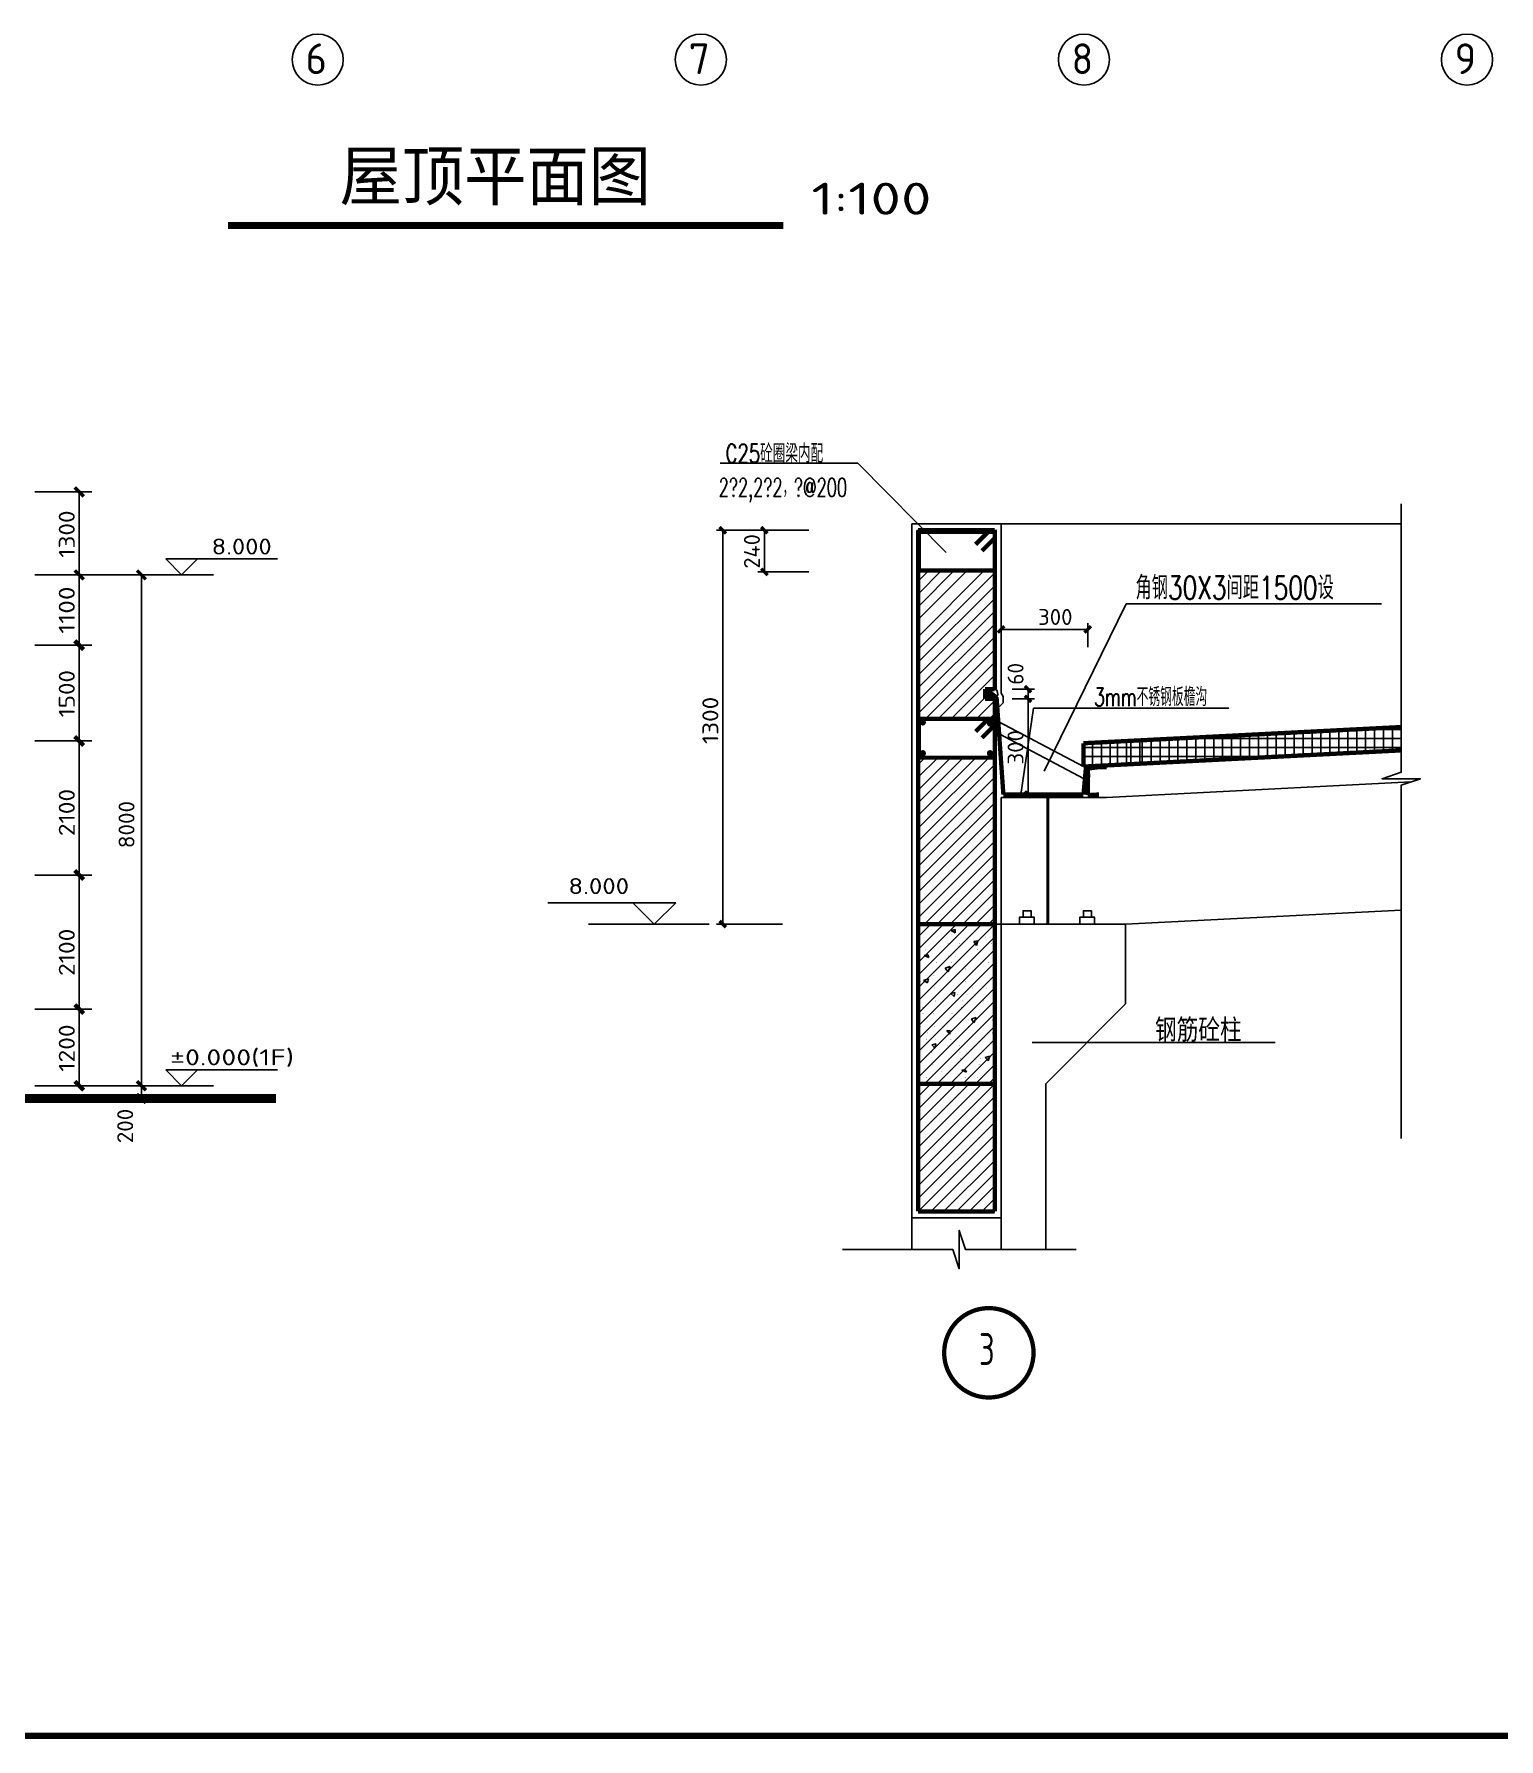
# Model space of a CAD drawing. Extents: x -165130 to 255370, y -346822 to 187778.
# Drawn here: x -135274 to -112331, y -286472 to -259771 of the extents above; entities that cross this region are included whole.
import ezdxf
from ezdxf.enums import TextEntityAlignment as Align

# ---------------------------------------------------------------- set-up
doc = ezdxf.new("R2010")
doc.units = 0
doc.header["$MEASUREMENT"] = 0
for name, color, linetype in [('0_2', 7, 'CONTINUOUS'), ('LAMPTREE', 94, 'CONTINUOUS'), ('PUB_TITLE', 4, 'CONTINUOUS'), ('ZXX_2', 2, 'CONTINUOUS'), ('下划线', 7, 'CONTINUOUS'), ('中文', 2, 'CONTINUOUS'), ('填充图案', 7, 'CONTINUOUS'), ('墙线__窗台线', 7, 'CONTINUOUS'), ('墙线__粗线', 7, 'CONTINUOUS'), ('室外地坪', 7, 'CONTINUOUS'), ('尺寸线及数字', 253, 'CONTINUOUS'), ('层0', 253, 'CONTINUOUS'), ('折断线', 253, 'CONTINUOUS'), ('详图符号', 7, 'CONTINUOUS'), ('轴线__轴线号和轴圈', 94, 'CONTINUOUS'), ('钢筋', 1, 'CONTINUOUS')]:
    doc.layers.add(name, color=color, linetype=linetype)
doc.styles.add('HZ', font='txt', dxfattribs={"width": 0.7, "height": 5, "bigfont": 'STF:宋体'})
doc.styles.get("Standard").update_dxf_attribs({"font": 'TSSDENG', "height": 3, "bigfont": 'TSSDCHN'})

# ---------------------------------------------------------------- blocks, each defined once
blk = doc.blocks.new('qar5gesfd')
at = {"layer": 'PUB_TITLE', "const_width": 100}
blk.add_lwpolyline([(-83568, 154824), (-2968, 154824), (-2968, 212224), (-83568, 212224)], close=True, dxfattribs=at)

msp = doc.modelspace()

# ---------------------------------------------------------------- linework, layer by layer
at = {"layer": '0_2', "color": 3, "const_width": 67.5, "elevation": -625.1}
for points in [[(-120228.056, -273710.615), (-121428.056, -273710.615)], [(-120228.056, -276210.627), (-121428.056, -276210.627)]]:
    msp.add_lwpolyline(points, dxfattribs=at)
at = {"layer": 'LAMPTREE'}
for p, q in [((-133213.315, -267992.153, -625.1), (-132963.339, -268242.147, -625.1)), ((-133213.315, -267992.153, -625.1), (-131463.339, -267992.153, -625.1)), ((-132713.327, -267992.153, -625.1), (-132963.339, -268242.147, -625.1)), ((-133463.327, -268242.147, -625.1), (-132463.315, -268242.147, -625.1)), ((-127226.31, -273375.587, -625.1), (-125225.187, -273375.587, -625.1)), ((-125560.197, -273710.597, -625.1), (-125895.207, -273375.587, -625.1)), ((-125225.187, -273375.587, -625.1), (-125560.197, -273710.597, -625.1)), ((-126590.604, -273710.597, -625.1), (-124700.187, -273710.597, -625.1)), ((-133213.315, -275992.159, -625.1), (-132963.339, -276242.153, -625.1)), ((-133213.315, -275992.159, -625.1), (-131463.339, -275992.159, -625.1)), ((-132713.327, -275992.159, -625.1), (-132963.339, -276242.153, -625.1)), ((-133463.327, -276242.153, -625.1), (-132463.315, -276242.153, -625.1))]:
    msp.add_line(p, q, dxfattribs=at)
at = {"layer": 'ZXX_2'}
for p, q in [((-118178.043, -273710.615, -625.1), (-118178.043, -274960.621, -625.1)), ((-119428.031, -276210.627, -625.1), (-119428.031, -278808.271, -625.1))]:
    msp.add_line(p, q, dxfattribs=at)
at = {"layer": '下划线', "color": 2, "const_width": 105, "elevation": -625.1}
msp.add_lwpolyline([(-132238.833, -262769.392), (-123538.833, -262769.392)], dxfattribs=at)
at = {"layer": '填充图案'}
for p, q in [((-121261.54, -268174.824, -625.1), (-121428.056, -268341.34, -625.1)), ((-121061.552, -268174.824, -625.1), (-121428.056, -268541.346, -625.1)), ((-120861.564, -268174.824, -625.1), (-121428.056, -268741.334, -625.1)), ((-120661.54, -268174.824, -625.1), (-121428.056, -268941.34, -625.1)), ((-121428.056, -269210.615, -625.1), (-120392.228, -268174.824, -625.1)), ((-121428.056, -269410.621, -625.1), (-120228.056, -268210.621, -625.1)), ((-121428.056, -269610.627, -625.1), (-120228.056, -268410.627, -625.1)), ((-121428.056, -269810.615, -625.1), (-120228.056, -268610.615, -625.1)), ((-121428.056, -270010.621, -625.1), (-120228.056, -268810.621, -625.1)), ((-121428.056, -270210.627, -625.1), (-120228.056, -269010.627, -625.1)), ((-121428.056, -270410.615, -625.1), (-120228.056, -269210.615, -625.1)), ((-121311.344, -270493.928, -625.1), (-120228.056, -269410.621, -625.1)), ((-121111.32, -270493.928, -625.1), (-120228.056, -269610.627, -625.1)), ((-120911.332, -270493.928, -625.1), (-120228.056, -269810.615, -625.1)), ((-120711.344, -270493.928, -625.1), (-120378.056, -270160.621, -625.1)), ((-120248.49, -270031.037, -625.1), (-120228.056, -270010.621, -625.1)), ((-120511.32, -270493.928, -625.1), (-120228.056, -270210.627, -625.1)), ((-120311.332, -270493.928, -625.1), (-120228.056, -270410.615, -625.1)), ((-121428.056, -270610.621, -625.1), (-121414.762, -270597.346, -625.1)), ((-116098.039, -271103.724, -625.1), (-116098.039, -270738.246, -625.1)), ((-115958.036, -271096.565, -625.1), (-115958.036, -270731.123, -625.1)), ((-115818.034, -271089.442, -625.1), (-115818.034, -270724, -625.1)), ((-115678.031, -271082.282, -625.1), (-115678.031, -270716.841, -625.1)), ((-115538.029, -271075.16, -625.1), (-115538.029, -270709.699, -625.1)), ((-115398.063, -271068.019, -625.1), (-115398.063, -270702.558, -625.1)), ((-115258.061, -271060.877, -625.1), (-115258.061, -270695.436, -625.1)), ((-115118.058, -271053.736, -625.1), (-115118.058, -270688.276, -625.1)), ((-114978.056, -271046.595, -625.1), (-114978.056, -270681.153, -625.1)), ((-114838.053, -271039.454, -625.1), (-114838.053, -270673.994, -625.1)), ((-114698.051, -271032.313, -625.1), (-114698.051, -270666.871, -625.1)), ((-114662.931, -270665.077, -625.1), (-113861.295, -270665.077, -625.1)), ((-114558.048, -271025.172, -625.1), (-114558.048, -270659.73, -625.1)), ((-114418.046, -271018.031, -625.1), (-114418.046, -270652.589, -625.1)), ((-114278.043, -271010.908, -625.1), (-114278.043, -270645.448, -625.1)), ((-114138.041, -271003.749, -625.1), (-114138.041, -270638.307, -625.1)), ((-113998.039, -270996.626, -625.1), (-113998.039, -270631.166, -625.1)), ((-121428.056, -270810.627, -625.1), (-121414.762, -270797.334, -625.1)), ((-121428.056, -271010.615, -625.1), (-121414.762, -270997.34, -625.1)), ((-118838.029, -270945.1, -625.1), (-113861.295, -270945.1, -625.1)), ((-118698.063, -271217.927, -625.1), (-118698.063, -270852.503, -625.1)), ((-118558.061, -271210.786, -625.1), (-118558.061, -270845.362, -625.1)), ((-118418.058, -271203.663, -625.1), (-118418.058, -270838.221, -625.1)), ((-118305.558, -271196.522, -625.1), (-118305.558, -270831.08, -625.1)), ((-118165.556, -271189.381, -625.1), (-118165.556, -270823.939, -625.1)), ((-118095.536, -271196.522, -625.1), (-118095.536, -270831.08, -625.1)), ((-117955.534, -271189.381, -625.1), (-117955.534, -270823.939, -625.1)), ((-117918.034, -271196.522, -625.1), (-117918.034, -270831.08, -625.1)), ((-117778.031, -271189.381, -625.1), (-117778.031, -270823.939, -625.1)), ((-117638.029, -271182.24, -625.1), (-117638.029, -270816.798, -625.1)), ((-117498.063, -271175.099, -625.1), (-117498.063, -270809.657, -625.1)), ((-117408.231, -270805.079, -625.1), (-113861.295, -270805.079, -625.1)), ((-117358.061, -271167.957, -625.1), (-117358.061, -270802.516, -625.1)), ((-117218.058, -271160.835, -625.1), (-117218.058, -270795.374, -625.1)), ((-117078.056, -271153.694, -625.1), (-117078.056, -270788.252, -625.1)), ((-116938.053, -271146.552, -625.1), (-116938.053, -270781.092, -625.1)), ((-116798.051, -271139.411, -625.1), (-116798.051, -270773.969, -625.1)), ((-116658.048, -271132.27, -625.1), (-116658.048, -270766.81, -625.1)), ((-116518.046, -271125.129, -625.1), (-116518.046, -270759.687, -625.1)), ((-116378.043, -271117.97, -625.1), (-116378.043, -270752.546, -625.1)), ((-116238.041, -271110.847, -625.1), (-116238.041, -270745.405, -625.1)), ((-121428.056, -271410.627, -625.1), (-121121.427, -271104.017, -625.1)), ((-121428.056, -271210.621, -625.1), (-121321.415, -271104.017, -625.1)), ((-121428.056, -271610.615, -625.1), (-120921.439, -271104.017, -625.1)), ((-121428.056, -271810.621, -625.1), (-120721.415, -271104.017, -625.1)), ((-121428.056, -272010.627, -625.1), (-120521.427, -271104.017, -625.1)), ((-121428.056, -272210.615, -625.1), (-120321.439, -271104.017, -625.1)), ((-121428.056, -272410.621, -625.1), (-120228.056, -271210.621, -625.1)), ((-118838.029, -271085.084, -625.1), (-115732.743, -271085.084, -625.1)), ((-121428.056, -272610.627, -625.1), (-120228.056, -271410.627, -625.1)), ((-121428.056, -272810.615, -625.1), (-120228.056, -271610.615, -625.1)), ((-121428.056, -273010.603, -625.1), (-120228.056, -271810.621, -625.1)), ((-121428.056, -273210.609, -625.1), (-120228.056, -272010.627, -625.1)), ((-121428.056, -273410.615, -625.1), (-120228.056, -272210.615, -625.1)), ((-121428.056, -273610.603, -625.1), (-120228.056, -272410.621, -625.1)), ((-121328.043, -273710.615, -625.1), (-120228.056, -272610.627, -625.1)), ((-121128.056, -273710.615, -625.1), (-120228.056, -272810.615, -625.1)), ((-120928.031, -273710.615, -625.1), (-120228.056, -273010.621, -625.1)), ((-120728.043, -273710.615, -625.1), (-120228.056, -273210.627, -625.1)), ((-120528.056, -273710.615, -625.1), (-120228.056, -273410.615, -625.1)), ((-120328.031, -273710.615, -625.1), (-120228.056, -273610.621, -625.1)), ((-121228.031, -273710.615, -625.1), (-121428.056, -273910.621, -625.1)), ((-121028.043, -273710.615, -625.1), (-121428.056, -274110.627, -625.1)), ((-120828.056, -273710.615, -625.1), (-121428.056, -274310.615, -625.1)), ((-120628.031, -273710.615, -625.1), (-121428.056, -274510.621, -625.1)), ((-120428.043, -273710.615, -625.1), (-121428.056, -274710.627, -625.1)), ((-120228.056, -273710.615, -625.1), (-121428.056, -274910.615, -625.1)), ((-120228.056, -273910.621, -625.1), (-121428.056, -275110.621, -625.1)), ((-120910.124, -273810.005, -625.1), (-120845.451, -273795.301, -625.1)), ((-120846.916, -273846.772, -625.1), (-120910.124, -273810.005, -625.1)), ((-120845.451, -273795.301, -625.1), (-120846.916, -273846.772, -625.1)), ((-120228.056, -274110.627, -625.1), (-121428.056, -275310.627, -625.1)), ((-121331.999, -274201.191, -625.1), (-121274.174, -274193.409, -625.1)), ((-121261.979, -274231.22, -625.1), (-121331.999, -274201.191, -625.1)), ((-121274.174, -274193.409, -625.1), (-121261.979, -274231.22, -625.1)), ((-120553.471, -273981.3, -625.1), (-120492.973, -273970.771, -625.1)), ((-120515.971, -274043.83, -625.1), (-120553.471, -273981.3, -625.1)), ((-120492.973, -273970.771, -625.1), (-120515.971, -274043.83, -625.1)), ((-120228.056, -274310.615, -625.1), (-121428.056, -275510.615, -625.1)), ((-121004.606, -274403.12, -625.1), (-120926.127, -274374.629, -625.1)), ((-120957.438, -274455.946, -625.1), (-121004.606, -274403.12, -625.1)), ((-120926.127, -274374.629, -625.1), (-120957.438, -274455.946, -625.1)), ((-120228.056, -274510.621, -625.1), (-121428.056, -275710.621, -625.1)), ((-120228.056, -274710.627, -625.1), (-121428.056, -275910.627, -625.1)), ((-121343.095, -274594.703, -625.1), (-121263.664, -274565.278, -625.1)), ((-121280.985, -274632.588, -625.1), (-121343.095, -274594.703, -625.1)), ((-121263.664, -274565.278, -625.1), (-121280.985, -274632.588, -625.1)), ((-120228.056, -274910.615, -625.1), (-121428.056, -276110.615, -625.1)), ((-120916.605, -274798.115, -625.1), (-120850.504, -274782.038, -625.1)), ((-120861.857, -274843.397, -625.1), (-120916.605, -274798.115, -625.1)), ((-120850.504, -274782.038, -625.1), (-120861.857, -274843.397, -625.1)), ((-121328.043, -276210.627, -625.1), (-120228.056, -275110.621, -625.1)), ((-120594.01, -275196.552, -625.1), (-120521.244, -275173.756, -625.1)), ((-120555.851, -275258.405, -625.1), (-120594.01, -275196.552, -625.1)), ((-120521.244, -275173.756, -625.1), (-120555.851, -275258.405, -625.1)), ((-121128.056, -276210.627, -625.1), (-120228.056, -275310.627, -625.1)), ((-120929.313, -275431.88, -625.1), (-120976.627, -275379.145, -625.1)), ((-120976.627, -275379.145, -625.1), (-120927.848, -275380.39, -625.1)), ((-120927.848, -275380.39, -625.1), (-120929.313, -275431.88, -625.1)), ((-120928.031, -276210.627, -625.1), (-120228.056, -275510.615, -625.1)), ((-121214.811, -275603.724, -625.1), (-121149.406, -275588.307, -625.1)), ((-121164.823, -275653.712, -625.1), (-121214.811, -275603.724, -625.1)), ((-121149.406, -275588.307, -625.1), (-121164.823, -275653.712, -625.1)), ((-120728.043, -276210.627, -625.1), (-120228.056, -275710.621, -625.1)), ((-120378.495, -275801.643, -625.1), (-120303.532, -275776.722, -625.1)), ((-120328.141, -275851.319, -625.1), (-120378.495, -275801.643, -625.1)), ((-120303.532, -275776.722, -625.1), (-120328.141, -275851.319, -625.1)), ((-120743.168, -275997.95, -625.1), (-120689.994, -275994.819, -625.1)), ((-120672.599, -276027.412, -625.1), (-120743.168, -275997.95, -625.1)), ((-120689.994, -275994.819, -625.1), (-120672.599, -276027.412, -625.1)), ((-120528.056, -276210.627, -625.1), (-120228.056, -275910.627, -625.1)), ((-121428.056, -276410.615, -625.1), (-121228.031, -276210.627, -625.1)), ((-121428.056, -276610.621, -625.1), (-121028.043, -276210.627, -625.1)), ((-121428.056, -276810.627, -625.1), (-120828.056, -276210.627, -625.1)), ((-121428.056, -277010.615, -625.1), (-120628.031, -276210.627, -625.1)), ((-121428.056, -277210.621, -625.1), (-120428.043, -276210.627, -625.1)), ((-121428.056, -277410.627, -625.1), (-120228.056, -276210.627, -625.1)), ((-120328.031, -276210.627, -625.1), (-120228.056, -276110.615, -625.1)), ((-121428.056, -277610.615, -625.1), (-120228.056, -276410.615, -625.1)), ((-121428.056, -277810.621, -625.1), (-120228.056, -276610.621, -625.1)), ((-121428.056, -278010.627, -625.1), (-120228.056, -276810.627, -625.1)), ((-121428.056, -278210.597, -625.1), (-120228.056, -277010.615, -625.1)), ((-121228.031, -278210.597, -625.1), (-120228.056, -277210.621, -625.1)), ((-121028.043, -278210.597, -625.1), (-120228.056, -277410.627, -625.1)), ((-120828.056, -278210.597, -625.1), (-120228.056, -277610.615, -625.1)), ((-120628.031, -278210.597, -625.1), (-120228.056, -277810.621, -625.1)), ((-120428.043, -278210.597, -625.1), (-120228.056, -278010.627, -625.1))]:
    msp.add_line(p, q, dxfattribs=at)
for points in [[(-120858.231, -273808.595, -625.1), (-120855.155, -273815.498, -625.1), (-120867.35, -273812.66, -625.1), (-120864.311, -273819.563, -625.1)], [(-120719.364, -273808.192, -625.1), (-120715.812, -273814.655, -625.1), (-120728.117, -273813.044, -625.1), (-120724.564, -273819.489, -625.1)], [(-120717.35, -273807.148, -625.1), (-120712.443, -273812.239, -625.1), (-120724.564, -273814.088, -625.1), (-120719.657, -273819.178, -625.1)], [(-120429.435, -273909.248, -625.1), (-120427.201, -273917.048, -625.1), (-120439.03, -273911.994, -625.1), (-120436.832, -273919.795, -625.1)], [(-120367.619, -273907.856, -625.1), (-120363.627, -273913.88, -625.1), (-120375.968, -273913.386, -625.1), (-120371.977, -273919.428, -625.1)], [(-120299.76, -273907.215, -625.1), (-120294.962, -273912.397, -625.1), (-120307.084, -273914.027, -625.1), (-120302.25, -273919.209, -625.1)], [(-121303.581, -274109.675, -625.1), (-121301.969, -274118.08, -625.1), (-121313.395, -274111.579, -625.1), (-121311.784, -274119.984, -625.1)], [(-121257.731, -274209.541, -625.1), (-121255.936, -274217.762, -625.1), (-121267.472, -274211.701, -625.1), (-121265.678, -274219.923, -625.1)], [(-120956.046, -274008.271, -625.1), (-120952.567, -274014.79, -625.1), (-120964.872, -274012.959, -625.1), (-120961.393, -274019.477, -625.1)], [(-120952.494, -274206.867, -625.1), (-120947.184, -274211.555, -625.1), (-120959.123, -274214.375, -625.1), (-120953.812, -274219.062, -625.1)], [(-120846.33, -274206.428, -625.1), (-120840.25, -274210.365, -625.1), (-120851.749, -274214.814, -625.1), (-120845.707, -274218.751, -625.1)], [(-120776.2, -274006.147, -625.1), (-120769.499, -274009.48, -625.1), (-120780.631, -274015.083, -625.1), (-120773.966, -274018.415, -625.1)], [(-120500.7, -274106.928, -625.1), (-120495.499, -274111.726, -625.1), (-120507.511, -274114.308, -625.1), (-120502.311, -274119.105, -625.1)], [(-120493.705, -274106.562, -625.1), (-120487.919, -274110.755, -625.1), (-120499.564, -274114.692, -625.1), (-120493.815, -274118.867, -625.1)], [(-120270.536, -274009.498, -625.1), (-120268.668, -274017.591, -625.1), (-120280.314, -274011.75, -625.1), (-120278.41, -274019.843, -625.1)], [(-121132.78, -274309.919, -625.1), (-121131.498, -274318.708, -625.1), (-121142.704, -274311.329, -625.1), (-121141.459, -274320.1, -625.1)], [(-120902.873, -274309.516, -625.1), (-120901.005, -274317.646, -625.1), (-120912.614, -274311.732, -625.1), (-120910.783, -274319.862, -625.1)], [(-120730.936, -274409.602, -625.1), (-120729.252, -274417.878, -625.1), (-120740.751, -274411.634, -625.1), (-120739.03, -274419.911, -625.1)], [(-120684.281, -274409.455, -625.1), (-120682.34, -274417.494, -625.1), (-120693.949, -274411.799, -625.1), (-120692.008, -274419.837, -625.1)], [(-120534.464, -274408.064, -625.1), (-120530.692, -274414.344, -625.1), (-120543.034, -274413.191, -625.1), (-120539.262, -274419.471, -625.1)], [(-120319.315, -274309.443, -625.1), (-120317.374, -274317.445, -625.1), (-120329.093, -274311.805, -625.1), (-120327.116, -274319.825, -625.1)], [(-121392.277, -274606.111, -625.1), (-121385.502, -274609.333, -625.1), (-121396.561, -274615.138, -625.1), (-121389.787, -274618.36, -625.1)], [(-121271.354, -274509.944, -625.1), (-121270.182, -274518.769, -625.1), (-121281.315, -274511.299, -625.1), (-121280.106, -274520.106, -625.1)], [(-121179.398, -274506.904, -625.1), (-121174.125, -274511.628, -625.1), (-121186.063, -274514.338, -625.1), (-121180.827, -274519.062, -625.1)], [(-121165.849, -274706.819, -625.1), (-121160.465, -274711.433, -625.1), (-121172.367, -274714.436, -625.1), (-121166.947, -274719.068, -625.1)], [(-120680.07, -274609.352, -625.1), (-120678.019, -274617.28, -625.1), (-120689.774, -274611.897, -625.1), (-120687.687, -274619.807, -625.1)], [(-120570.792, -274708.119, -625.1), (-120567.13, -274714.491, -625.1), (-120579.472, -274713.117, -625.1), (-120575.846, -274719.489, -625.1)], [(-120430.167, -274508.003, -625.1), (-120426.359, -274514.192, -625.1), (-120438.664, -274513.239, -625.1), (-120434.855, -274519.428, -625.1)], [(-120363.151, -274707.24, -625.1), (-120358.353, -274712.422, -625.1), (-120370.512, -274714.015, -625.1), (-120365.751, -274719.197, -625.1)], [(-120321.33, -274608.253, -625.1), (-120317.814, -274614.771, -625.1), (-120330.155, -274612.995, -625.1), (-120326.64, -274619.514, -625.1)], [(-121351.005, -275006.745, -625.1), (-121345.512, -275011.213, -625.1), (-121357.34, -275014.491, -625.1), (-121351.811, -275018.958, -625.1)], [(-121147.941, -274909.114, -625.1), (-121145.561, -274916.694, -625.1), (-121157.462, -274912.135, -625.1), (-121155.045, -274919.715, -625.1)], [(-121136.149, -274806.062, -625.1), (-121129.264, -274809.193, -625.1), (-121140.25, -274815.18, -625.1), (-121133.402, -274818.312, -625.1)], [(-120812.748, -274806.245, -625.1), (-120806.339, -274809.815, -625.1), (-120817.582, -274814.997, -625.1), (-120811.137, -274818.568, -625.1)], [(-120748.075, -275006.654, -625.1), (-120742.436, -275010.975, -625.1), (-120754.154, -275014.601, -625.1), (-120748.478, -275018.922, -625.1)], [(-120732.328, -275009.931, -625.1), (-120731.12, -275018.739, -625.1), (-120742.252, -275011.305, -625.1), (-120741.044, -275020.112, -625.1)], [(-120723.173, -274909.791, -625.1), (-120721.745, -274918.36, -625.1), (-120733.061, -274911.457, -625.1), (-120731.596, -274920.008, -625.1)], [(-120663.151, -274806.648, -625.1), (-120657.438, -274810.951, -625.1), (-120669.193, -274814.613, -625.1), (-120663.517, -274818.916, -625.1)], [(-120409.77, -274906.458, -625.1), (-120403.764, -274910.414, -625.1), (-120415.263, -274914.79, -625.1), (-120409.257, -274918.763, -625.1)], [(-121394.914, -275206.202, -625.1), (-121388.358, -275209.645, -625.1), (-121399.564, -275215.046, -625.1), (-121392.973, -275218.489, -625.1)], [(-121349.284, -275108.882, -625.1), (-121346.61, -275116.187, -625.1), (-121358.659, -275112.361, -625.1), (-121355.985, -275119.648, -625.1)], [(-121178.629, -275109.614, -625.1), (-121176.945, -275117.982, -625.1), (-121188.444, -275111.628, -625.1), (-121186.759, -275119.978, -625.1)], [(-120893.864, -275110.584, -625.1), (-120893.791, -275120.509, -625.1), (-120903.861, -275110.658, -625.1), (-120903.788, -275120.582, -625.1)], [(-120641.288, -275207.319, -625.1), (-120636.601, -275212.611, -625.1), (-120648.795, -275213.929, -625.1), (-120644.108, -275219.239, -625.1)], [(-120260.575, -275208.18, -625.1), (-120256.986, -275214.607, -625.1), (-120269.328, -275213.069, -625.1), (-120265.739, -275219.477, -625.1)], [(-121388.029, -275310.517, -625.1), (-121387.809, -275320.295, -625.1), (-121397.953, -275310.737, -625.1), (-121397.733, -275320.515, -625.1)], [(-121293.876, -275506.056, -625.1), (-121286.991, -275509.168, -625.1), (-121297.978, -275515.193, -625.1), (-121291.093, -275518.287, -625.1)], [(-121284.025, -275407.179, -625.1), (-121279.154, -275412.324, -625.1), (-121291.276, -275414.063, -625.1), (-121286.405, -275419.209, -625.1)], [(-121168.778, -275309.748, -625.1), (-121167.277, -275318.226, -625.1), (-121178.593, -275311.506, -625.1), (-121177.091, -275319.984, -625.1)], [(-121151.676, -275506.092, -625.1), (-121144.865, -275509.278, -625.1), (-121155.924, -275515.156, -625.1), (-121149.113, -275518.342, -625.1)], [(-120910.746, -275508.601, -625.1), (-120907.67, -275515.541, -625.1), (-120919.938, -275512.647, -625.1), (-120916.862, -275519.569, -625.1)], [(-120639.164, -275307.166, -625.1), (-120634.293, -275312.257, -625.1), (-120646.415, -275314.07, -625.1), (-120641.544, -275319.178, -625.1)], [(-120337.479, -275409.431, -625.1), (-120335.502, -275417.433, -625.1), (-120347.184, -275411.811, -625.1), (-120345.207, -275419.813, -625.1)], [(-120259.513, -275410.383, -625.1), (-120259.074, -275419.923, -625.1), (-120269.437, -275410.859, -625.1), (-120268.998, -275420.381, -625.1)], [(-121402.531, -275807.74, -625.1), (-121398.393, -275813.581, -625.1), (-121410.661, -275813.508, -625.1), (-121406.522, -275819.349, -625.1)], [(-121403.043, -275607.295, -625.1), (-121398.319, -275612.586, -625.1), (-121410.551, -275613.96, -625.1), (-121405.827, -275619.251, -625.1)], [(-121209.977, -275709.87, -625.1), (-121208.659, -275718.568, -625.1), (-121219.865, -275711.372, -625.1), (-121218.546, -275720.069, -625.1)], [(-120966.666, -275606.141, -625.1), (-120960.001, -275609.455, -625.1), (-120971.098, -275615.113, -625.1), (-120964.433, -275618.427, -625.1)], [(-120783.341, -275606.452, -625.1), (-120777.299, -275610.426, -625.1), (-120788.834, -275614.802, -625.1), (-120782.792, -275618.757, -625.1)], [(-120770.084, -275709.614, -625.1), (-120768.363, -275717.854, -625.1), (-120779.899, -275711.646, -625.1), (-120778.178, -275719.886, -625.1)], [(-120763.163, -275808.363, -625.1), (-120759.794, -275814.991, -625.1), (-120772.062, -275812.885, -625.1), (-120768.656, -275819.514, -625.1)], [(-120672.562, -275707.838, -625.1), (-120668.571, -275713.807, -625.1), (-120680.875, -275713.404, -625.1), (-120676.884, -275719.374, -625.1)], [(-120443.314, -275808.839, -625.1), (-120440.531, -275816.09, -625.1), (-120452.689, -275812.409, -625.1), (-120449.906, -275819.66, -625.1)], [(-121189.579, -275910.151, -625.1), (-121188.7, -275919.306, -625.1), (-121199.503, -275911.085, -625.1), (-121198.624, -275920.24, -625.1)], [(-121050.382, -276008.534, -625.1), (-121047.233, -276015.382, -625.1), (-121059.501, -276012.708, -625.1), (-121056.352, -276019.575, -625.1)], [(-120721.122, -276010.108, -625.1), (-120720.17, -276019.172, -625.1), (-120731.046, -276011.134, -625.1), (-120730.094, -276020.197, -625.1)], [(-120534.794, -276007.38, -625.1), (-120530.216, -276012.8, -625.1), (-120542.411, -276013.862, -625.1), (-120537.833, -276019.264, -625.1)], [(-120472.904, -275906.69, -625.1), (-120467.265, -275911.085, -625.1), (-120479.093, -275914.564, -625.1), (-120473.454, -275918.958, -625.1)], [(-120437.125, -275910.078, -625.1), (-120436.137, -275919.068, -625.1), (-120447.086, -275911.176, -625.1), (-120446.061, -275920.149, -625.1)], [(-121291.312, -276110.304, -625.1), (-121290.69, -276119.697, -625.1), (-121301.31, -276110.945, -625.1), (-121300.687, -276120.356, -625.1)], [(-120684.098, -276110.542, -625.1), (-120683.952, -276120.393, -625.1), (-120694.059, -276110.707, -625.1), (-120693.876, -276120.539, -625.1)], [(-120495.792, -276107.612, -625.1), (-120491.471, -276113.288, -625.1), (-120503.812, -276113.636, -625.1), (-120499.491, -276119.331, -625.1)]]:
    msp.add_solid(points, dxfattribs=at)
at = {"layer": '墙线__窗台线'}
for p, q in [((-119452.457, -271316.786, -625.1), (-118169.437, -268696.18, -625.1)), ((-118169.437, -268696.18, -625.1), (-114170.451, -268696.18, -625.1)), ((-118838.029, -271243.434, -625.1), (-120172.282, -270539.924, -625.1)), ((-118824.406, -271434.522, -625.1), (-120158.659, -270730.995, -625.1))]:
    msp.add_line(p, q, dxfattribs=at)
at = {"layer": '墙线__粗线'}
for p, q in [((-122370.792, -266491.242, -625.1), (-124530.814, -266491.242, -625.1)), ((-120989.481, -267892.896, -625.1), (-122370.792, -266491.242, -625.1)), ((-121528.031, -278310.591, -625.1), (-121528.031, -267441.34, -625.1)), ((-121528.031, -267441.34, -625.1), (-113861.295, -267441.34, -625.1)), ((-120128.043, -270092.286, -625.1), (-120128.043, -267441.34, -625.1)), ((-120128.043, -270092.286, -625.1), (-120098.051, -270144.251, -625.1)), ((-120098.051, -270144.251, -625.1), (-120098.051, -270244.245, -625.1)), ((-120098.051, -270244.245, -625.1), (-120186.784, -270332.96, -625.1)), ((-119819.84, -271681.037, -625.1), (-119619.669, -270330.415, -625.1)), ((-119619.669, -270330.415, -625.1), (-116559.684, -270330.415, -625.1)), ((-118841.288, -271533.839, -625.1), (-118841.288, -271583.845, -625.1)), ((-118836.308, -271533.839, -625.1), (-118836.308, -271583.845, -625.1)), ((-118827.445, -271355.714, -625.1), (-118827.445, -271405.72, -625.1)), ((-118825.285, -271373.329, -625.1), (-118745.304, -271373.329, -625.1)), ((-118825.285, -271381.916, -625.1), (-118745.304, -271381.916, -625.1)), ((-118822.465, -271355.714, -625.1), (-118822.465, -271405.72, -625.1)), ((-118761.308, -271537.025, -625.1), (-118761.308, -271587.031, -625.1)), ((-118756.291, -271537.025, -625.1), (-118756.291, -271587.031, -625.1)), ((-118747.465, -271358.918, -625.1), (-118747.465, -271408.924, -625.1)), ((-118742.448, -271358.918, -625.1), (-118742.448, -271408.924, -625.1)), ((-118478.043, -271726.191, -625.1), (-113711.625, -271483.119, -625.1)), ((-118478.043, -271726.191, -625.1), (-120128.043, -271726.191, -625.1)), ((-120128.043, -278310.591, -625.1), (-120128.043, -271726.191, -625.1)), ((-119406.608, -271726.191, -625.1), (-119406.608, -273710.615, -625.1)), ((-119386.613, -271726.191, -625.1), (-119386.613, -273710.615, -625.1)), ((-118839.164, -271551.435, -625.1), (-118759.184, -271551.435, -625.1)), ((-118839.164, -271560.041, -625.1), (-118759.184, -271560.041, -625.1)), ((-118178.043, -273710.615, -625.1), (-113861.295, -273491.035, -625.1)), ((-120228.056, -273710.615, -625.1), (-118178.043, -273710.615, -625.1)), ((-118178.043, -274960.621, -625.1), (-119428.031, -276210.627, -625.1)), ((-115837.186, -275564.851, -625.1), (-119642.155, -275564.851, -625.1)), ((-121428.056, -278210.597, -625.1), (-120228.056, -278210.597, -625.1)), ((-121528.031, -278310.591, -625.1), (-121528.031, -278808.271, -625.1)), ((-121528.031, -278310.591, -625.1), (-120128.043, -278310.591, -625.1)), ((-121528.031, -278310.591, -625.1), (-120128.043, -278310.591, -625.1)), ((-120128.043, -278310.591, -625.1), (-120128.043, -278808.271, -625.1))]:
    msp.add_line(p, q, dxfattribs=at)
at = {"layer": '墙线__粗线', "const_width": 67.5, "elevation": -625.1}
for points in [[(-121428.056, -267941.346), (-121428.056, -267541.334)], [(-121428.056, -267541.334), (-120228.056, -267541.334)], [(-120228.056, -270031.037), (-120228.056, -267541.334)], [(-121428.056, -278210.597), (-121428.056, -267941.346)], [(-120378.056, -270031.037), (-120228.056, -270031.037)], [(-120378.056, -270181.037), (-120378.056, -270031.037)], [(-120199.052, -270157.655), (-120378.056, -270031.037)], [(-120378.056, -270181.037), (-120228.056, -270181.037)], [(-120228.056, -278210.597), (-120228.056, -270181.037)], [(-120199.052, -270157.655), (-120092.374, -271681.037)], [(-118838.029, -270877.992), (-113861.295, -270624.189)], [(-118838.029, -271243.434), (-118838.029, -270877.992)], [(-118838.029, -271243.434), (-113861.295, -270989.631)], [(-118838.029, -271681.037), (-118799.064, -271252.717)], [(-118799.064, -271252.717), (-118474.088, -271252.717)], [(-118600.468, -271252.717), (-118771.159, -271274.03)], [(-118771.159, -271274.03), (-118771.159, -271690.87)], [(-120092.374, -271681.037), (-118838.029, -271681.037)], [(-118771.159, -271690.87), (-118593.913, -271681.037)], [(-121428.056, -278210.597), (-120228.056, -278210.597)]]:
    msp.add_lwpolyline(points, dxfattribs=at)
at = {"layer": '墙线__粗线', "elevation": -625.1}
for points in [[(-119841.74, -273710.615), (-119607.731, -273710.615), (-119607.731, -273602.711), (-119841.74, -273602.711), (-119841.74, -273710.615)], [(-119784.135, -273602.711), (-119658.158, -273602.711), (-119658.158, -273500.739), (-119784.135, -273500.739), (-119784.135, -273602.711)], [(-118896.732, -273710.615), (-118662.724, -273710.615), (-118662.724, -273602.711), (-118896.732, -273602.711), (-118896.732, -273710.615)], [(-118839.127, -273602.711), (-118713.151, -273602.711), (-118713.151, -273500.739), (-118839.127, -273500.739), (-118839.127, -273602.711)]]:
    msp.add_lwpolyline(points, dxfattribs=at)
at = {"layer": '墙线__粗线'}
for centre, radius, start, end in [((-120406.62, -270057.734, -625.1), 86.404, 289.3032612, 351.0112097), ((-120386.369, -270061.286, -625.1), 45.546, 280.5158059, 5.0574218), ((-120372.196, -270060.389, -625.1), 25.689, 256.8512545, 17.9610772), ((-120450.346, -270069.636, -625.1), 110.047, 311.079558, 6.4569861), ((-120379.154, -270150.44, -625.1), 35.274, 299.8015425, 88.1728464), ((-120409.843, -270103.602, -625.1), 86.115, 311.9184252, 21.1278044), ((-120378.458, -270131.745, -625.1), 60.368, 305.2532333, 44.5700047), ((-120360.221, -270100.617, -625.1), 64.503, 293.5284405, 10.8635095), ((-120390.104, -270116.621, -625.1), 90.542, 320.1387318, 22.7948043), ((-120348.869, -270121.144, -625.1), 75.428, 307.39926, 13.4777283), ((-120482.243, -270155.677, -625.1), 203.184, 352.8258055, 17.5711198), ((-120288.81, -270136.012, -625.1), 38.588, 283.4397867, 27.0215824), ((-120291.923, -270181.385, -625.1), 48.625, 0, 69.4978276), ((-120271.342, -270149.763, -625.1), 35.558, 298.3894331, 61.6105745)]:
    msp.add_arc(centre, radius, start, end, dxfattribs=at)
for points, invisible_edges in [([(-120378.129, -270031.037, -625.1), (-120228.056, -270031.037, -625.1), (-120186.271, -270081.007, -625.1)], 14), ([(-120199.052, -270157.655, -625.1), (-120378.129, -270031.037, -625.1), (-120186.271, -270081.007, -625.1)], 14), ([(-120228.056, -270031.037, -625.1), (-120197.221, -270047.993, -625.1), (-120186.271, -270081.007, -625.1)], 12), ([(-120179.679, -270120.594, -625.1), (-120199.052, -270157.655, -625.1), (-120186.271, -270081.007, -625.1)], 6)]:
    msp.add_3dface(points, dxfattribs=dict(at, invisible_edges=invisible_edges))
at = {"layer": '室外地坪', "const_width": 142.5, "elevation": -625.1}
msp.add_lwpolyline([(-136485.812, -276442.159), (-131485.788, -276442.159)], dxfattribs=at)
at = {"layer": '尺寸线及数字', "color": 94}
for p, q in [((-135263.18, -266942.153, -625.1), (-134367.758, -266942.153, -625.1)), ((-134567.783, -266942.153, -625.1), (-134567.783, -268242.147, -625.1)), ((-135263.18, -268242.147, -625.1), (-134367.758, -268242.147, -625.1)), ((-135094.064, -268242.147, -625.1), (-133469.04, -268242.147, -625.1)), ((-134567.783, -268242.147, -625.1), (-134567.783, -269642.153, -625.1)), ((-133594.064, -276442.159, -625.1), (-133594.064, -268242.147, -625.1)), ((-135263.18, -269342.153, -625.1), (-134367.758, -269342.153, -625.1)), ((-134567.783, -269642.153, -625.1), (-134567.783, -271142.153, -625.1)), ((-135263.18, -270842.153, -625.1), (-134367.758, -270842.153, -625.1)), ((-134567.783, -271142.153, -625.1), (-134567.783, -273242.153, -625.1)), ((-135263.18, -272942.153, -625.1), (-134367.758, -272942.153, -625.1)), ((-134567.783, -273242.153, -625.1), (-134567.783, -275042.153, -625.1)), ((-135263.18, -275042.153, -625.1), (-134367.758, -275042.153, -625.1)), ((-134567.783, -275042.153, -625.1), (-134567.783, -276242.153, -625.1)), ((-135263.18, -276242.153, -625.1), (-134367.758, -276242.153, -625.1)), ((-135094.064, -276242.153, -625.1), (-133469.04, -276242.153, -625.1)), ((-135094.064, -276442.159, -625.1), (-133469.04, -276442.159, -625.1))]:
    msp.add_line(p, q, dxfattribs=at)
at = {"layer": '尺寸线及数字'}
for p, q in [((-124587.211, -267541.334, -625.1), (-123551.969, -267541.334, -625.1)), ((-124487.199, -273710.597, -625.1), (-124487.199, -267541.334, -625.1)), ((-123935.905, -267541.334, -625.1), (-123137.968, -267541.334, -625.1)), ((-123835.929, -268195.991, -625.1), (-123835.929, -267541.334, -625.1)), ((-123935.905, -268195.991, -625.1), (-123137.968, -268195.991, -625.1)), ((-120128.043, -268995.063, -625.1), (-120128.043, -269371.473, -625.1)), ((-120128.043, -269095.057, -625.1), (-118771.159, -269095.057, -625.1)), ((-118771.159, -268995.063, -625.1), (-118771.159, -269371.473, -625.1)), ((-119606.486, -270031.037, -625.1), (-119952.738, -270031.037, -625.1)), ((-119606.486, -270181.037, -625.1), (-119952.738, -270181.037, -625.1)), ((-119706.498, -270181.037, -625.1), (-119706.498, -270031.037, -625.1)), ((-119706.498, -271681.037, -625.1), (-119706.498, -270181.037, -625.1)), ((-119606.486, -271681.037, -625.1), (-119952.738, -271681.037, -625.1)), ((-124587.211, -273710.597, -625.1), (-123551.969, -273710.597, -625.1))]:
    msp.add_line(p, q, dxfattribs=at)
at = {"layer": '尺寸线及数字', "color": 94, "elevation": -625.1}
for points, const_width in [([(-134497.763, -267012.154), (-134637.765, -266872.152)], 54), ([(-134497.763, -268312.148), (-134637.765, -268172.146)], 54), ([(-133664.047, -268172.146), (-133524.045, -268312.148)], 52.5), ([(-134497.763, -269412.154), (-134637.765, -269272.152)], 67.5), ([(-134497.763, -270912.154), (-134637.765, -270772.152)], 67.5), ([(-134497.763, -273012.154), (-134637.765, -272872.152)], 67.5), ([(-134497.763, -275112.154), (-134637.765, -274972.152)], 67.5), ([(-134497.763, -276312.154), (-134637.765, -276172.152)], 67.5), ([(-133664.047, -276172.152), (-133524.045, -276312.154)], 52.5), ([(-133664.047, -276372.158), (-133524.045, -276512.16)], 52.5)]:
    msp.add_lwpolyline(points, dxfattribs=dict(at, const_width=const_width))
at = {"layer": '尺寸线及数字', "const_width": 52.5, "elevation": -625.1}
for points in [[(-124537.186, -267491.328), (-124437.211, -267591.322)], [(-123885.917, -267491.328), (-123785.905, -267591.322)], [(-123885.917, -268146.003), (-123785.905, -268245.997)], [(-120178.031, -269145.063), (-120078.056, -269045.069)], [(-118821.183, -269145.063), (-118721.171, -269045.069)], [(-119756.486, -269981.05), (-119656.474, -270081.043)], [(-119756.486, -270131.05), (-119656.474, -270231.043)], [(-119756.486, -271631.05), (-119656.474, -271731.043)], [(-124537.186, -273660.591), (-124437.211, -273760.584)]]:
    msp.add_lwpolyline(points, dxfattribs=at)
at = {"layer": '折断线', "color": 7, "elevation": -625.1}
for points in [[(-113861.295, -277070.49), (-113861.295, -271532.997), (-113561.295, -271433.003), (-114161.295, -271433.003), (-113861.295, -271332.99), (-113861.295, -267126.216)], [(-122613.81, -278808.271), (-120883.793, -278808.271), (-120783.781, -279108.271), (-120783.781, -278508.271), (-120683.805, -278808.271), (-118953.788, -278808.271)]]:
    msp.add_lwpolyline(points, dxfattribs=at)
at = {"layer": '详图符号', "const_width": 67.493, "elevation": -625.1}
msp.add_lwpolyline([(-119619.853, -280424.891, 1), (-121019.865, -280424.891, 1), (-119619.853, -280424.891, 1)], format="xyb", dxfattribs=at)
at = {"layer": '轴线__轴线号和轴圈'}
for centre in [(-130830.862, -260171.501, -625.1), (-124830.862, -260171.501, -625.1), (-118830.862, -260171.501, -625.1), (-112830.862, -260171.501, -625.1)]:
    msp.add_circle(centre, 400, dxfattribs=at)
at = {"layer": '钢筋', "const_width": 67.5, "elevation": -625.1}
for points in [[(-120528.056, -267764.741), (-120328.031, -267564.735), (-120228.056, -267564.735), (-120228.056, -268174.824), (-121414.762, -268174.824), (-121414.762, -267564.735), (-120228.056, -267564.735), (-120228.056, -267664.729), (-120428.043, -267864.735)], [(-120528.056, -270693.916), (-120328.031, -270493.928), (-120228.056, -270493.928), (-120228.056, -271104.017), (-121414.762, -271104.017), (-121414.762, -270493.928), (-120228.056, -270493.928), (-120228.056, -270593.922), (-120428.043, -270793.928)]]:
    msp.add_lwpolyline(points, dxfattribs=at)
at = {"layer": '钢筋', "const_width": 50, "elevation": -625.1}
for points in [[(-121330.387, -270550.855, 1), (-121380.399, -270550.855, 1), (-121330.387, -270550.855, 1)], [(-120275.37, -270567.866, 1), (-120325.382, -270567.866, 1), (-120275.37, -270567.866, 1)], [(-121330.387, -271035.865, 1), (-121380.399, -271035.865, 1), (-121330.387, -271035.865, 1)], [(-120275.37, -271035.865, 1), (-120325.382, -271035.865, 1), (-120275.37, -271035.865, 1)]]:
    msp.add_lwpolyline(points, format="xyb", dxfattribs=at)

# ---------------------------------------------------------------- block references
at = {"layer": '层0'}
msp.add_blockref('qar5gesfd', (-79061.762, -441245.973, -625.1), dxfattribs=at)

# ---------------------------------------------------------------- texts
at = {"layer": 'LAMPTREE'}
for s, height, width, p, p2 in [('8.000', 250, 1.163843, (-132493.344, -267922.152, -625.1), (-131553.317, -267922.152, -625.1)), ('  8.000', 250, 1.264558, (-127295.158, -273240.583, -625.1), (-125955.155, -273240.583, -625.1)), ('%%p0.000(1F)', 250.00001, 1.179884, (-133143.332, -275922.158, -625.1), (-131203.329, -275922.158, -625.1))]:
    msp.add_text(s, height=height, dxfattribs=dict(at, width=width)).set_placement(p, p2, align=Align.FIT)
at = {"layer": '中文', "style": 'HZ'}
for s, height, width, p, p2 in [('屋顶平面图', 867, 0.786319, (-130488.858, -262453.792, -625.1), (-125613.858, -262453.792, -625.1)), ('C25砼圈梁内配', 289, 0.569497, (-124444.755, -266483.241, -625.1), (-122914.762, -266483.241, -625.1)), ('2?2,2?2，?@200', 289.00001, 0.69472, (-124551.103, -267015.473, -625.1), (-122541.117, -267015.473, -625.1)), ('角钢30X3间距1500设', 361.25, 0.668032, (-118022.916, -268623.597, -625.1), (-114916.679, -268623.597, -625.1)), ('3mm不锈钢板檐沟', 289, 0.574181, (-118670.121, -270297.456, -625.1), (-116900.114, -270297.456, -625.1)), ('钢筋砼柱', 361.25, 0.65628, (-117716.361, -275552.51, -625.1), (-116360.099, -275552.51, -625.1))]:
    msp.add_text(s, height=height, dxfattribs=dict(at, width=width)).set_placement(p, p2, align=Align.FIT)
at = {"layer": '中文', "width": 1.206901}
msp.add_text('1:100', height=500, dxfattribs=at).set_placement((-123098.831, -262599.397, -625.1), (-121218.85, -262599.397, -625.1), align=Align.FIT)
at = {"layer": '尺寸线及数字', "color": 94}
for s, width, p, p2 in [('1300', 1.099432, (-134637.765, -267972.158, -625.1), (-134637.765, -267232.156, -625.1)), ('1100', 1.166064, (-134637.765, -269162.197, -625.1), (-134637.765, -268422.195, -625.1)), ('1500', 1.099432, (-134637.765, -270472.152, -625.1), (-134637.765, -269732.149, -625.1)), ('2100', 1.099432, (-134637.765, -272332.284, -625.1), (-134637.765, -271592.281, -625.1)), ('8000', 1.039978, (-133701.547, -272522.146, -625.1), (-133701.547, -271782.162, -625.1)), ('2100', 1.099432, (-134637.765, -274522.152, -625.1), (-134637.765, -273782.149, -625.1)), ('1200', 1.099432, (-134637.765, -276022.152, -625.1), (-134637.765, -275282.149, -625.1)), ('200', 1.039993, (-133722.861, -277142.849, -625.1), (-133722.861, -276602.853, -625.1))]:
    msp.add_text(s, height=250, rotation=90, dxfattribs=dict(at, width=width)).set_placement(p, p2, align=Align.FIT)
at = {"layer": '尺寸线及数字'}
for s, width, p, p2 in [('240', 1.039993, (-123905.912, -268143.33, -625.1), (-123905.912, -267603.333, -625.1)), ('60', 1.03997, (-119776.481, -269961.036, -625.1), (-119776.481, -269621.046, -625.1)), ('1300', 1.099432, (-124557.218, -270890.608, -625.1), (-124557.218, -270150.605, -625.1)), ('300', 1.039993, (-119776.481, -271211.042, -625.1), (-119776.481, -270671.046, -625.1))]:
    msp.add_text(s, height=250, rotation=90, dxfattribs=dict(at, width=width)).set_placement(p, p2, align=Align.FIT)
at = {"layer": '尺寸线及数字', "width": 1.040028}
msp.add_text('300', height=250, dxfattribs=at).set_placement((-119549.613, -269025.056, -625.1), (-119009.599, -269025.056, -625.1), align=Align.FIT)
at = {"layer": '详图符号', "width": 0.909982}
msp.add_text('3', height=500, dxfattribs=at).set_placement((-120473.966, -280615.76, -625.1), (-120228.971, -280615.76, -625.1), align=Align.FIT)
at = {"layer": '轴线__轴线号和轴圈'}
for s, width, p, p2 in [('6', 1.399994, (-131022.867, -260397.096, -625.1), (-130686.868, -260397.096, -625.1)), ('7', 1.299994, (-125022.867, -260397.096, -625.1), (-124686.868, -260397.096, -625.1)), ('8', 1.299994, (-119022.867, -260397.096, -625.1), (-118686.868, -260397.096, -625.1)), ('9', 1.399994, (-113022.867, -260397.096, -625.1), (-112686.868, -260397.096, -625.1))]:
    msp.add_text(s, height=480, dxfattribs=dict(at, width=width)).set_placement(p, p2, align=Align.FIT)

doc.saveas('drawing.dxf')
